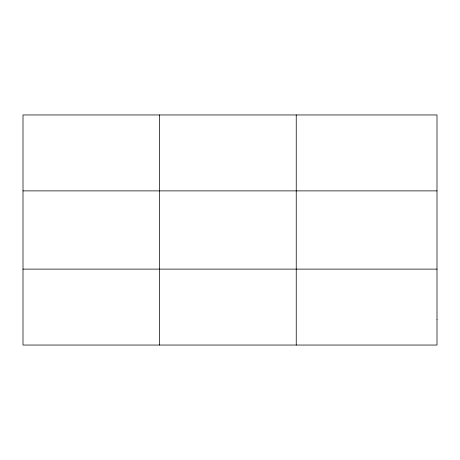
<?xml version="1.0" encoding="UTF-8"?>
<svg xmlns="http://www.w3.org/2000/svg" width="460" height="460" viewBox="0 0 460 460"><rect width="100%" height="100%" fill="white"/><g stroke="black" fill="none" stroke-linecap="round" stroke-linejoin="round"><path stroke-width="0.69" d="M159.62 345.046L159.62 114.954M296.24 345.046L296.24 114.954M23 190.883L437 190.883M23 269.117L437 269.117M437 319.734L437 345.046L23 345.046L23 114.954L437 114.954L437 319.734"/></g></svg>
